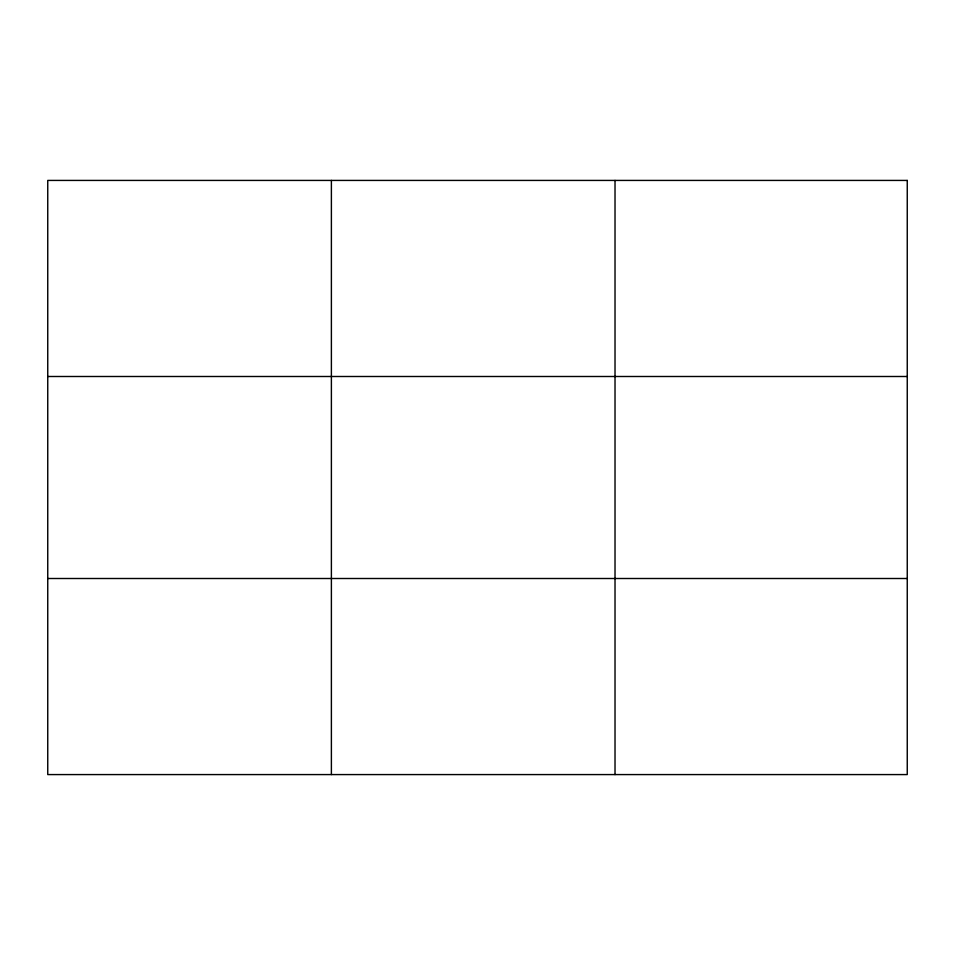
<?xml version="1.0" encoding="UTF-8"?>
<svg xmlns="http://www.w3.org/2000/svg" width="955" height="955" viewBox="0 0 955 955"><rect width="100%" height="100%" fill="white"/><g stroke="black" fill="none" stroke-linecap="round" stroke-linejoin="round"><path stroke-width="1.43" d="M331.385 774.577L331.385 180.423M615.02 774.577L615.02 180.423M47.75 376.497L907.25 376.497M47.75 578.503L907.25 578.503M907.25 180.423L907.25 774.577L47.75 774.577L47.75 180.423L907.25 180.423"/></g></svg>
